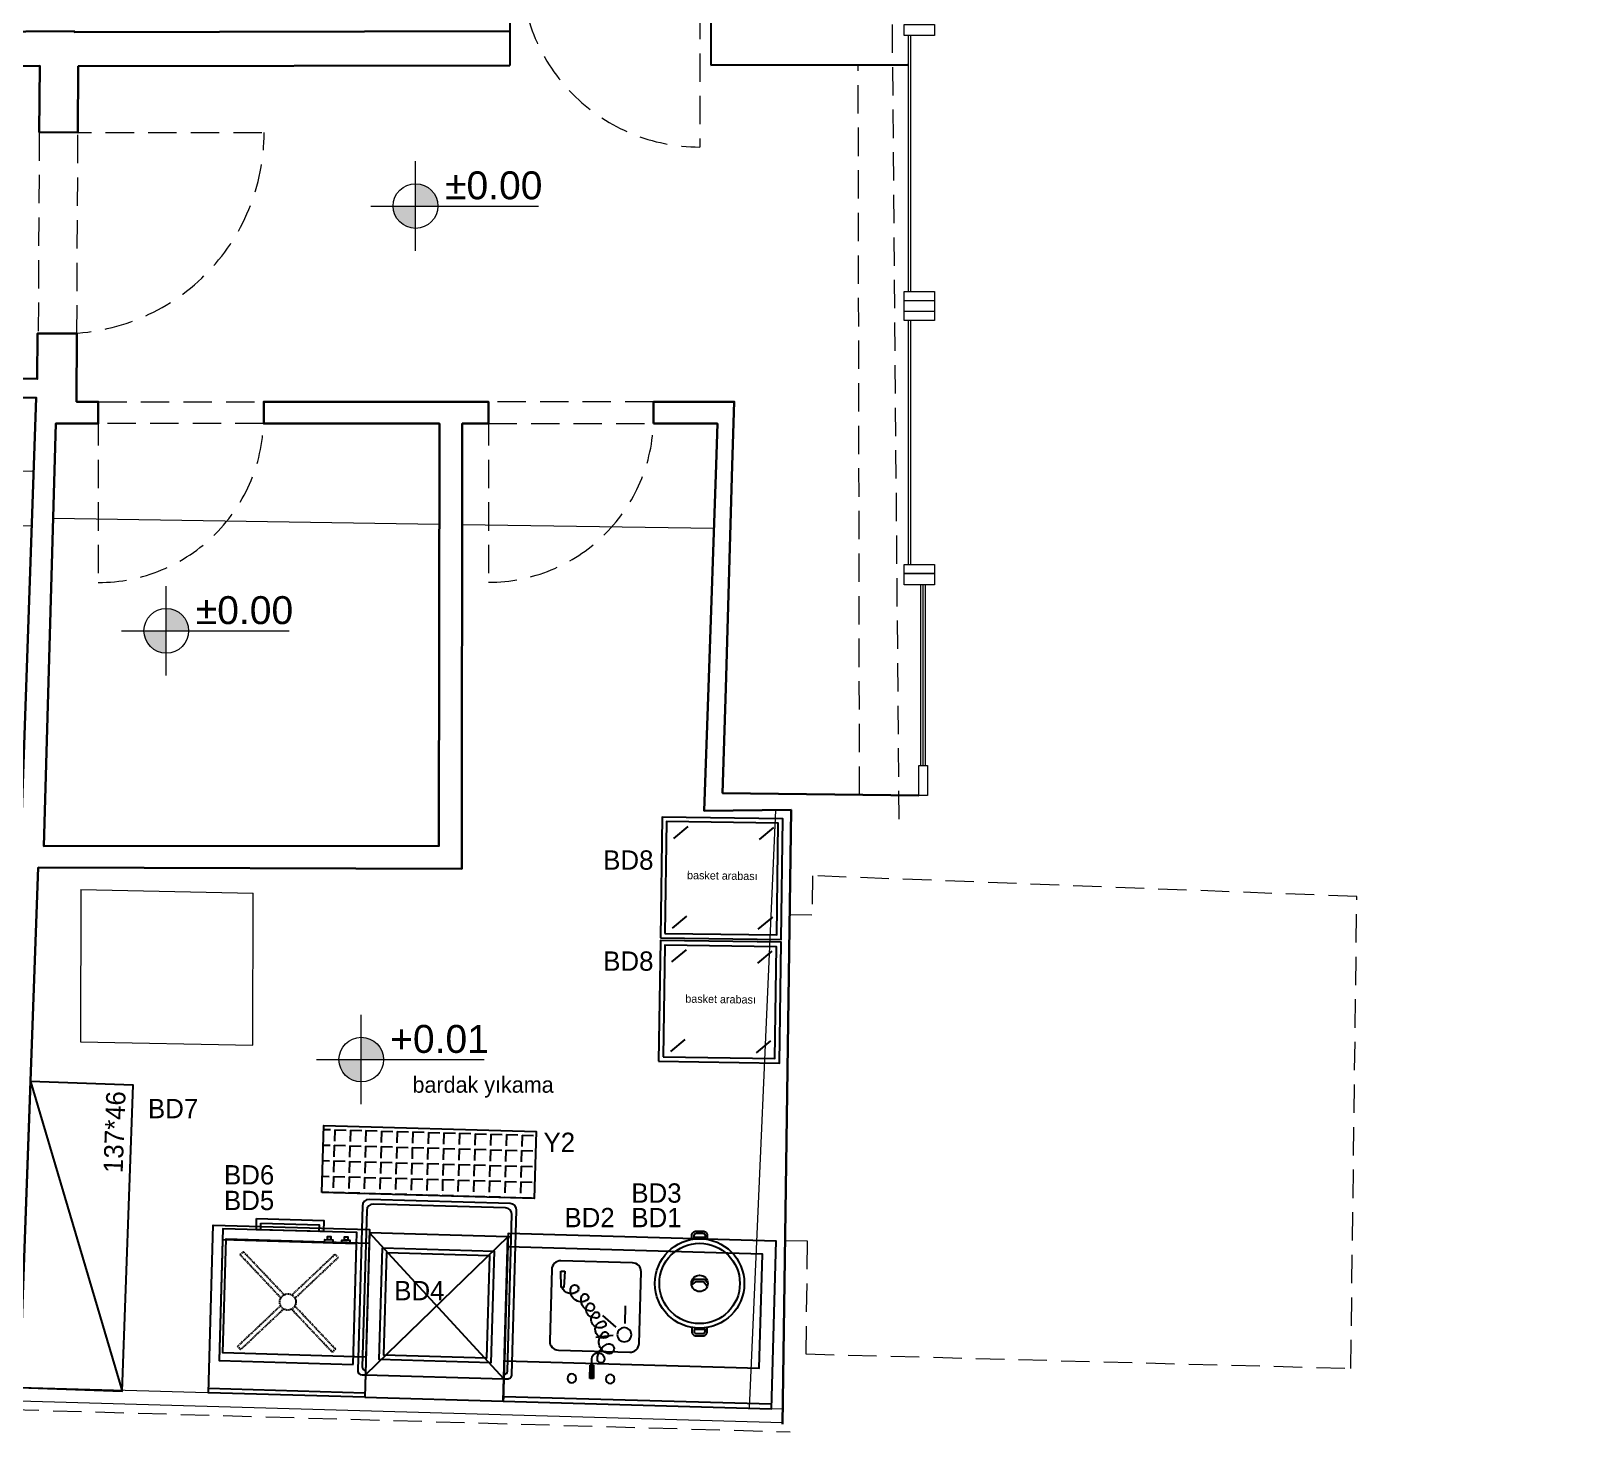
# Model space of a CAD drawing. Header units: centimetres. Extents: x 5488 to 20269, y -31398 to -19684.
# Drawn here: x 8388 to 9084, y -24676 to -24049 of the extents above; entities that cross this region are included whole.
import ezdxf
from ezdxf.enums import TextEntityAlignment as Align

# ---------------------------------------------------------------- set-up
doc = ezdxf.new("R2010")
doc.units = ezdxf.units.CM
doc.linetypes.add('DASHED', pattern=[0.75, 0.5, -0.25])
doc.linetypes.add('HIDDEN', pattern=[9.525, 6.35, -3.175])
for name, color, linetype, lineweight in [('CRC_plan_kot', 4, 'Continuous', 20), ('CRC_plan_kot_isim', 3, 'Continuous', 20), ('xxx_Auto_DIMENSION_INTERIOR', 33, 'Continuous', 0), ('xxx_Auto_Duvar_Duvar Gorunus 02', 251, 'Continuous', 9), ('xxx_Auto_Duvar_Duvar Plan Kesit', 7, 'Continuous', 30), ('xxx_Auto_Element_Dograma Cam', 140, 'Continuous', 9), ('xxx_Auto_Kaplama_Ahşap Tarama', 16, 'Continuous', 5), ('xxx_Auto_Merdiven_Merdiven', 163, 'Continuous', 15), ('xxx_Auto_Tasiyici_Kiris Silik', 252, 'Continuous', 13), ('xxx_Auto_Tefris_Silik', 252, 'Continuous', 13), ('xxx_Auto_Tefris_Tefris', 32, 'Continuous', 15), ('xxx_Auto_Yardimci_Yazi', 7, 'Continuous', 9)]:
    doc.layers.add(name, color=color, linetype=linetype, lineweight=lineweight)
doc.layers.add('S2000-002 Çizgi', color=7, linetype='Continuous')
doc.styles.add('a_Arial-50', font='arial.ttf', dxfattribs={"height": 0.125})
doc.styles.add('TAKSİM', font='GOTHIC.TTF', dxfattribs={"height": 20})

# ---------------------------------------------------------------- blocks, each defined once
blk = doc.blocks.new('level_50')
for points in [[(10, 0, 0.414214), (0, 10), (0, 0)], [(0, 0), (-10, 0, 0.414214), (0, -10)]]:
    blk.add_hatch(color=256).paths.add_polyline_path(points)
for p, q in [((0, 0), (0, 20)), ((-20, 0), (0, 0)), ((0, -20), (0, 0)), ((0, 0), (55, 0))]:
    blk.add_line(p, q)
blk.add_circle((0, 0), 10)
blk = doc.blocks.new('level')
blk.add_blockref('level_50', (0, 0))
at = {"layer": 'xxx_Auto_Yardimci_Yazi', "style": 'a_Arial-50'}
blk.add_attdef('LEVEL', text='', height=12.5, dxfattribs=at).set_placement((35, 3), align=Align.CENTER)
blk = doc.blocks.new('PLAN KOT')
at = {"layer": 'CRC_plan_kot'}
ref = blk.add_blockref('level', (-164.3, 538.21), dxfattribs=at)
ref.add_attrib('LEVEL', '%%P0.00', dxfattribs={"layer": 'CRC_plan_kot_isim', "height": 12.5, "style": 'a_Arial-50'}).set_placement((-129.3, 541.21), align=Align.CENTER)
ref = blk.add_blockref('level', (-275.81, 348.17), dxfattribs=at)
ref.add_attrib('LEVEL', '%%P0.00', dxfattribs={"layer": 'CRC_plan_kot_isim', "height": 12.5, "style": 'a_Arial-50'}).set_placement((-240.81, 351.17), align=Align.CENTER)
ref = blk.add_blockref('level', (-188.57, 156.34), dxfattribs=at)
ref.add_attrib('LEVEL', '+0.01', dxfattribs={"layer": 'CRC_plan_kot_isim', "height": 12.5, "style": 'a_Arial-50'}).set_placement((-153.57, 159.34), align=Align.CENTER)
blk = doc.blocks.new('A$C7BE05278')
at = {"layer": 'S2000-002 Çizgi'}
h = blk.add_hatch(color=256, dxfattribs=at)
h.paths.add_polyline_path([(4.65, 9.9, -0.025454), (4.81, 10.42, 0.278063), (0.77, 7.52), (1.23, 7.32, -0.265675)])
h.paths.add_polyline_path([(5.35, 10.43, 0.028094), (4.81, 10.42, 0.025454), (4.65, 9.9, -0.030609), (5.18, 9.93, -0.027259)])
h.paths.add_polyline_path([(5.35, 10.43, 0.027259), (5.18, 9.93, -0.171751), (7.9, 8.98), (7.9, 8.98), (7.9, 8.98, -1.347305), (5.22, 7.15, -0.147228), (5.18, 9.93, 0.030609), (4.65, 9.9, 0.138731), (4.75, 7, 1.347306), (8.21, 9.37, 0.162476)])
h.paths.add_polyline_path([(12.46, 12.66), (12.73, 13.08, 0.483116), (4.81, 10.42, -0.028094), (5.35, 10.43, -0.470681)])
for p, q in [((14.4, 47.58), (14.34, 41.67)), ((14.4, 47.58), (14.34, 41.67)), ((15.96, 47.57), (14.4, 47.58)), ((15.96, 47.57), (14.4, 47.58)), ((15.05, 47.56), (14.97, 38.92)), ((15.9, 41.65), (15.96, 47.57)), ((15.9, 41.65), (15.96, 47.57)), ((14.34, 41.67), (15.9, 41.65)), ((14.34, 41.67), (15.9, 41.65)), ((0.47, 7.33), (0, 0.02)), ((0.47, 7.33), (0, 0.02)), ((1.54, 7.31), (0.47, 7.33)), ((1.54, 7.31), (0.47, 7.33)), ((1.86, 0), (1.54, 7.31)), ((1.86, 0), (1.54, 7.31)), ((0, 0.02), (1.86, 0))]:
    blk.add_line(p, q, dxfattribs=at)
for centre in [(6.31, 47.78), (23.47, 47.61)]:
    blk.add_circle(centre, 1.99, dxfattribs=at)
for centre, radius, start, end in [((17.83, 38.9), 2.86, 179.43001, 359.43001), ((19.09, 38.88), 1.6, 359.43001, 179.43001), ((25.13, 38.82), 7.64, 179.43001, 242.03458), ((23.49, 30.88), 5.53, 105.76632, 225.7833), ((22.59, 34.05), 2.23, 242.03458, 105.76632), ((20, 25.62), 3.8, 74.94983, 261.67628), ((20.62, 27.93), 1.41, 225.7833, 74.94983), ((18.07, 21.08), 3.83, 52.40892, 229.11119), ((19.64, 23.11), 1.26, 261.67628, 52.40892), ((14.42, 12.56), 4.98, 103.11986, 200.77428), ((15.59, 16.68), 3.77, 86.01564, 220.67721), ((13.69, 15.69), 1.76, 236.80878, 103.11986), ((16.45, 19.21), 1.37, 229.11119, 116.32433), ((4.79, 5.59), 4.31, 51.245, 156.7533), ((9.42, 8.58), 4.83, 57.01034, 197.57947), ((6.43, 7.63), 1.7, 197.57947, 51.245), ((11.21, 11.34), 1.54, 200.77428, 57.01034)]:
    blk.add_arc(centre, radius, start, end, dxfattribs=at)
blk.add_solid([(15.9, 41.65), (14.34, 41.67), (15.96, 47.57), (14.4, 47.58)], dxfattribs=at)
blk = doc.blocks.new('A$C7327736A')
at = {"layer": 'S2000-002 Çizgi'}
for p, q in [((48.34, 44.26), (40.53, 45.37)), ((49.57, 40.45), (43.47, 35.44)), ((53.48, 38.79), (53.48, 30.9))]:
    blk.add_line(p, q, dxfattribs=at)
for points in [[(0, 75), (120, 75), (120, 0), (0, 0)], [(0, 75), (120, 75), (120, 73), (0, 73)], [(0, 57), (114, 57), (114, 6), (0, 6)]]:
    blk.add_lwpolyline(points, close=True, dxfattribs=at)
blk.add_lwpolyline([(56, 11.5), (24, 11.5, -0.414214), (20, 15.5), (20, 47.5, -0.414214), (24, 51.5), (56, 51.5, -0.414214), (60, 47.5), (60, 15.5, -0.414214)], format="xyb", close=True, dxfattribs=at)
blk.add_circle((53.29, 43.76), 3.19, dxfattribs=at)
blk.add_blockref('A$C7BE05278', (24.04, 16.16), dxfattribs=at)
blk = doc.blocks.new('A$Caea3e414')
at = {"layer": 'S2000-002 Çizgi'}
for p, q in [((0, 85.5), (0, 12)), ((2, 83.5), (2, 13.5)), ((66, 88.5), (3, 88.5)), ((64, 86.5), (5, 86.5)), ((67, 13.5), (67, 83.5)), ((69, 12), (69, 85.5)), ((65.5, 73.5), (3.5, 73.5)), ((65.5, 10), (3.5, 73.5)), ((65.5, 73.5), (3.5, 10)), ((3.5, 73.5), (3.5, 0)), ((67, 73.5), (65.5, 73.5)), ((65.5, 0), (65.5, 73.5)), ((2, 10), (3.5, 10)), ((3.5, 12), (3.5, 12)), ((3.5, 10), (65.5, 10)), ((65.5, 12), (65.5, 12)), ((65.5, 10), (67, 10)), ((3.5, 0), (65.5, 0))]:
    blk.add_line(p, q, dxfattribs=at)
for points in [[(9.5, 67), (59.5, 67), (59.5, 17), (9.5, 17)], [(11.5, 65), (57.5, 65), (57.5, 19), (11.5, 19)]]:
    blk.add_lwpolyline(points, close=True, dxfattribs=at)
for centre, radius, start, end in [((3, 85.5), 3, 90, 180), ((5, 83.5), 3, 90, 180), ((64, 83.5), 3, 0, 90), ((66, 85.5), 3, 0, 90), ((2, 12), 2, 180, 270), ((3.5, 13.5), 1.5, 180, 270), ((65.5, 13.5), 1.5, 270, 0), ((67, 12), 2, 270, 0)]:
    blk.add_arc(centre, radius, start, end, dxfattribs=at)
blk = doc.blocks.new('A$Cbc20ec2d')
blk.add_lwpolyline([(0, 2), (70, 2), (70, 0), (0, 0)], close=True)
at = {"layer": 'S2000-002 Çizgi'}
for points in [[(70, 0), (0, 0), (0, 75), (70, 75)], [(70, 18), (6, 18), (6, 69), (70, 69)]]:
    blk.add_lwpolyline(points, close=True, dxfattribs=at)
blk = doc.blocks.new('A$C521B02A0')
at = {"layer": 'S2000-002 Çizgi'}
blk.add_line((6.65, 10), (10.64, 10), dxfattribs=at)
for points in [[(0, 64), (0, 10), (60, 10), (60, 64)], [(0, 64), (0, 5), (60, 5), (60, 64)], [(3, 10), (6.65, 10), (6.65, 8.54), (3, 8.54)], [(3.97, 8.54), (5.43, 8.54), (5.43, 7.08), (3.97, 7.08)], [(10.64, 10), (14.29, 10), (14.29, 8.54), (10.64, 8.54)], [(11.61, 8.54), (13.07, 8.54), (13.07, 7.08), (11.61, 7.08)], [(45, 0), (15, 0), (15, 5), (45, 5)], [(43, 2), (17, 2), (17, 5), (43, 5)]]:
    blk.add_lwpolyline(points, close=True, dxfattribs=at)
at = {"layer": 'S2000-002 Çizgi', "linetype": 'DASHED'}
for points in [[(8.08, 57.42), (9.49, 58.84)], [(8.08, 57.42), (26.83, 38.67)], [(9.49, 58.84), (28.24, 40.09)], [(31.86, 40.19), (50.51, 58.84)], [(33.27, 38.77), (51.92, 57.42)], [(50.51, 58.84), (51.92, 57.42)], [(26.73, 35.06), (8.08, 16.41)], [(33.17, 35.16), (51.92, 16.41)], [(28.14, 33.64), (9.49, 15)], [(31.76, 33.74), (50.51, 15)], [(9.49, 15), (8.08, 16.41)], [(50.51, 15), (51.92, 16.41)]]:
    blk.add_lwpolyline(points, dxfattribs=at)
blk.add_circle((30, 36.92), 3.63, dxfattribs=at)
blk = doc.blocks.new('A$Cc7f57a8c')
for points in [[(16.55, 43.14), (16.55, 44.87, -0.414214), (18.55, 46.87), (21.45, 46.87, -0.414214), (23.45, 44.87), (23.45, 43.14)], [(16.55, 3.74), (16.55, 2, 0.414214), (18.55, 0), (21.45, 0, 0.414214), (23.45, 2), (23.45, 3.74)]]:
    blk.add_lwpolyline(points, format="xyb")
for points in [[(17.55, 44.05), (17.55, 44.87, -0.414214), (18.55, 45.87), (21.45, 45.87, -0.414214), (22.45, 44.87), (22.45, 44.05)], [(17.55, 2.83), (17.55, 2, 0.414214), (18.55, 1), (21.45, 1, 0.414214), (22.45, 2), (22.45, 2.83)]]:
    blk.add_lwpolyline(points, format="xyb", close=True)
for points in [[(23.65, 23.49), (22.26, 25.16), (17.69, 25.16), (16.35, 23.76)], [(23.4, 22.08), (21.79, 24.16), (18.12, 24.16), (16.4, 22.75)]]:
    blk.add_lwpolyline(points)
for radius in [20, 18, 3.66]:
    blk.add_circle((20, 23.44), radius)

msp = doc.modelspace()

# ---------------------------------------------------------------- hatches: boundary and pattern name
h = msp.add_hatch()
h.set_pattern_fill('ANGLE', color=256, angle=268.3746)
h.set_pattern_definition([(268.3746, (3052.203, -22086.6226), (6.9821895, -0.198128), [5.08, -1.905]), (358.3746, (3052.203, -22086.6226), (0.198128, 6.9821895), [5.08, -1.905])])
h.paths.add_polyline_path([(8613.95, -24541.67), (8613.1, -24571.65), (8518.14, -24568.96), (8518.99, -24538.97)])
at = {"layer": 'xxx_Auto_Kaplama_Ahşap Tarama'}
h = msp.add_hatch(dxfattribs=at)
h.set_pattern_fill('AR-CONC', color=256, scale=0.5)
h.set_pattern_definition([(50, (809.53, -3617.59), (91.09233, -7.96954), [9.525, -104.775]), (355, (809.53, -3617.59), (-17.6217, 95.52842), [7.62, -83.8203]), (100.45144, (817.12, -3618.255), (73.47062, 87.55888), [8.095, -89.04512]), (46.1842, (809.53, -3592.19), (135.5395, -21.02116), [14.2875, -157.1625]), (96.63556, (820.83, -3593.94), (118.70207, 123.71306), [12.1425, -133.5678]), (351.18415, (809.53, -3592.19), (118.70207, 123.71306), [11.43, -125.72987]), (21, (822.23, -3598.54), (75.8072, -51.1326), [9.525, -104.775]), (326, (822.23, -3598.54), (30.901, 92.09398), [7.62, -83.82]), (71.45144, (828.55, -3602.8), (106.7082, 40.96138), [8.095, -89.04497]), (37.5, (809.53, -3617.59), (1.5443, 42.27752), [0, -82.804, 0, -85.09, 0, -84.1375]), (7.5, (809.53, -3617.59), (33.40983, 50.09029), [0, -48.514, 0, -80.899, 0, -32.0675]), (327.5, (781.21, -3617.59), (67.795298, -2.864372), [0, -31.75, 0, -99.06, 0, -131.445]), (317.5, (768.51, -3617.59), (74.06459, 12.71325), [0, -41.275, 0, -65.786, 0, -93.345])])
edge = h.paths.add_edge_path()
edge.add_line((9312.93, -27555.32), (9330.63, -27555.32))
edge.add_arc((9330.63, -27548.32), 7, 270, 349.55924)
edge.add_arc((-12655703.85, 2009176.56), 12827763.88, 350.864209315, 350.864469123)
edge.add_line((9346.75, -27492.16), (9332.45, -27492.16))
edge.add_line((9332.45, -27492.16), (9332.45, -27061.1))
edge.add_line((9332.45, -27061.1), (9346.75, -27061.1))
edge.add_arc((-12660642.43, -2064524.01), 12832765.91, 9.135530923, 9.13579064)
edge.add_arc((9330.63, -27004.94), 7, 10.44076, 90)
edge.add_line((9330.63, -26997.94), (9312.93, -26997.94))
edge.add_arc((9312.93, -27004.94), 7, 90, 170.48641)
edge.add_arc((10864.46, -27276.63), 1582.14, 170.06944, 189.93056)
edge.add_arc((9312.93, -27548.32), 7, 189.51359, 270)

# ---------------------------------------------------------------- linework, layer by layer
for p, q in [((8602.18, -24013.76), (8602.18, -24064.76)), ((8692.18, -24013.76), (8692.18, -24064.59)), ((8675.56, -24410.55), (8682.01, -24405.16)), ((8713.95, -24411.09), (8720.4, -24405.7)), ((8674.99, -24450.66), (8681.44, -24445.28)), ((8713.38, -24451.2), (8719.83, -24445.82)), ((8674.78, -24465.81), (8681.23, -24460.43)), ((8713.17, -24466.36), (8719.62, -24460.97)), ((8674.21, -24505.93), (8680.66, -24500.54)), ((8712.6, -24506.47), (8719.05, -24501.09)), ((8387.81, -24519.25), (8428.81, -24657.83))]:
    msp.add_line(p, q)
for points in [[(8669.6, -24455.01), (8723.59, -24455.77), (8724.35, -24401.78), (8670.36, -24401.01)], [(8671.62, -24453.04), (8721.62, -24453.74), (8722.33, -24403.75), (8672.33, -24403.04)], [(8668.81, -24510.27), (8722.81, -24511.04), (8723.57, -24457.04), (8669.58, -24456.28)], [(8670.84, -24508.3), (8720.84, -24509.01), (8721.54, -24459.01), (8671.55, -24458.31)], [(8387.81, -24519.25), (8382.84, -24656.16), (8428.81, -24657.83), (8433.78, -24520.92)], [(8518.14, -24568.96), (8518.99, -24538.97), (8613.95, -24541.67), (8613.1, -24571.65)]]:
    msp.add_lwpolyline(points, close=True)
at = {"layer": 'xxx_Auto_Duvar_Duvar Gorunus 02'}
msp.add_lwpolyline([(8721.14, -24397.87), (8709.34, -24665.43)], dxfattribs=at)
at = {"layer": 'xxx_Auto_Duvar_Duvar Plan Kesit'}
for points in [[(8602.18, -24049.45), (8407.36, -24049.8), (8407.37, -24049.44), (8233.74, -24050.62), (8233.81, -24091.21), (8251.47, -24091.25), (8251.52, -24065.81), (8391.94, -24064.86), (8391.7, -24094.66), (8409.01, -24094.75), (8409.16, -24065.1), (8602.18, -24064.76)], [(8692.18, -24064.59), (8780.19, -24064.44)], [(8382.84, -24656.16), (8391.28, -24423.64), (8580.81, -24424.11), (8580.95, -24224.99), (8592.66, -24224.99), (8592.66, -24215.18), (8492.12, -24215.18), (8492.12, -24224.99), (8570.71, -24224.99), (8570.5, -24413.9), (8393.81, -24414.05), (8399.08, -24224.99), (8418.12, -24224.99), (8418.12, -24215.18), (8408.39, -24215.18), (8408.54, -24184.74), (8390.98, -24184.65), (8390.82, -24205.02), (8373.64, -24204.79), (8373.52, -24213.15), (8390.33, -24213.43), (8375.41, -24644.66), (8248.42, -24641.65), (8247.67, -24211.04)], [(8785.16, -24391.37), (8697.41, -24390.24), (8698.8, -24343.35), (8701.76, -24243.74), (8702.61, -24215.18), (8666.53, -24215.18), (8666.53, -24224.99)], [(8724.16, -24672.67), (8728.04, -24397.8), (8689.15, -24398.19), (8691.05, -24343.08), (8694.49, -24243.48), (8695.12, -24224.99), (8666.53, -24224.99)]]:
    msp.add_lwpolyline(points, dxfattribs=at)
at = {"layer": 'xxx_Auto_Element_Dograma Cam'}
for points in [[(8778.72, -24051.4), (8778.72, -24046.4), (8792.17, -24046.4), (8792.17, -24051.4)], [(8778.72, -24165.9), (8792.17, -24165.9), (8792.17, -24178.9), (8778.72, -24178.9)], [(8778.72, -24174.9), (8778.72, -24169.9), (8792.17, -24169.9), (8792.17, -24174.9)], [(8778.72, -24288.06), (8792.17, -24288.06), (8792.17, -24292.05), (8778.72, -24292.05)], [(8778.72, -24297.05), (8778.72, -24292.05), (8792.17, -24292.05), (8792.17, -24297.05)], [(8785.16, -24391.37), (8785.16, -24377.92), (8789.16, -24377.92), (8789.16, -24391.37)], [(8724.34, -24665.85), (8382.84, -24656.16), (8382.69, -24662.16), (8724.17, -24671.85)]]:
    msp.add_lwpolyline(points, close=True, dxfattribs=at)
for points in [[(8780.59, -24165.9), (8780.59, -24051.4)], [(8781.59, -24165.9), (8781.59, -24051.4)], [(8780.59, -24288.06), (8780.59, -24178.9)], [(8781.59, -24288.06), (8781.59, -24178.9)], [(8786.16, -24377.92), (8786.16, -24297.05)], [(8787.16, -24377.92), (8787.16, -24297.05)], [(8788.16, -24377.92), (8788.16, -24297.05)]]:
    msp.add_lwpolyline(points, dxfattribs=at)
at = {"layer": 'xxx_Auto_Merdiven_Merdiven'}
for points in [[(8268.49, -24243.73), (8389.19, -24246.2)], [(8268.46, -24268.29), (8388.35, -24270.74)]]:
    msp.add_lwpolyline(points, dxfattribs=at)
at = {"layer": 'xxx_Auto_Tasiyici_Kiris Silik'}
for p, q in [((8397.9, -24267.3), (8570.66, -24269.94)), ((8580.92, -24270.1), (8693.51, -24271.82))]:
    msp.add_line(p, q, dxfattribs=at)
at = {"layer": 'xxx_Auto_Tasiyici_Kiris Silik', "linetype": 'HIDDEN', "ltscale": 2}
for points in [[(8758.68, -24391.03), (8758.1, -24064.48)], [(8725.32, -24590.45), (8735.32, -24590.59), (8734.6, -24641.19), (8978.48, -24647.63), (8981.17, -24436.59), (8737.63, -24427.26), (8737.38, -24444.92), (8727.38, -24444.78)], [(7598.09, -24643.68), (8727.63, -24676.04)]]:
    msp.add_lwpolyline(points, dxfattribs=at)
at = {"layer": 'xxx_Auto_Tefris_Silik', "linetype": 'HIDDEN', "ltscale": 2}
for points in [[(8776.38, -24402), (8756.73, -22062.73), (8353.52, -22063.11), (6851.88, -22094.25)], [(8391.7, -24094.66), (8391.23, -24184.65)], [(8408.54, -24184.74), (8409.01, -24094.75)], [(8418.12, -24215.18), (8492.12, -24215.18)], [(8666.53, -24215.18), (8592.66, -24215.18)], [(8492.12, -24224.99), (8418.12, -24224.99)], [(8592.66, -24224.99), (8666.53, -24224.99)]]:
    msp.add_lwpolyline(points, dxfattribs=at)
for points in [[(8687.18, -24021.24), (8687.18, -24101.24, -0.402725), (8607.24, -24024.39)], [(8402.35, -24094.7), (8492.35, -24094.7, -0.414214), (8402.35, -24184.7)], [(8418.12, -24222.08), (8418.12, -24296.08, 0.414214), (8492.12, -24222.08)], [(8592.66, -24222.08), (8592.66, -24295.96, 0.402725), (8666.48, -24224.99)]]:
    msp.add_lwpolyline(points, format="xyb", dxfattribs=at)
at = {"layer": 'xxx_Auto_Tefris_Tefris'}
for p, q in [((8410.3, -24433.46), (8410.13, -24501.5)), ((8410.3, -24433.46), (8487.38, -24435)), ((8487.22, -24503.04), (8487.38, -24435)), ((8410.13, -24501.5), (8487.22, -24503.04))]:
    msp.add_line(p, q, dxfattribs=at)

# ---------------------------------------------------------------- block references
at = {"rotation": 358.3745985383719}
for name, p in [('A$Caea3e414', (8533.83, -24660.44)), ('A$Cbc20ec2d', (8467.36, -24658.56))]:
    msp.add_blockref(name, p, dxfattribs=at)
at = {"xscale": -1, "rotation": 178.3745985383718}
msp.add_blockref('A$C7327736A', (8601.43, -24587.33), dxfattribs=at)
msp.add_blockref('A$Cc7f57a8c', (8667.13, -24633.08))
at = {"layer": 'S2000-002 Çizgi', "rotation": 178.3745985383456}
msp.add_blockref('A$C521B02A0', (8533.95, -24581.87), dxfattribs=at)
at = {"layer": 'xxx_Auto_DIMENSION_INTERIOR'}
msp.add_blockref('PLAN KOT', (8724.34, -24665.85), dxfattribs=at)

# ---------------------------------------------------------------- texts
at = {"style": 'TAKSİM'}
for s, p in [('BD8', (8655.25, -24424.55)), ('BD8', (8655.25, -24469.75)), ('BD7', (8451.59, -24535.75)), ('BD6', (8485.6, -24565.36)), ('BD3', (8667.83, -24573.52)), ('BD5', (8485.6, -24576.83)), ('BD2', (8637.89, -24584.5)), ('BD1', (8667.83, -24584.5)), ('BD4', (8561.78, -24617.18))]:
    msp.add_text(s, height=8.64, dxfattribs=at).set_placement(p, align=Align.CENTER)
for p in [(8681.5, -24428.78), (8680.72, -24484.04)]:
    msp.add_text('basket arabası', height=3.6, rotation=359.19033, dxfattribs=at).set_placement(p)
for s, height, p in [('bardak yıkama', 7.2, (8558.69, -24524.34)), ('Y2', 8.64, (8617.3, -24550.83))]:
    msp.add_text(s, height=height, dxfattribs=at).set_placement(p)
msp.add_text('137*46', height=8.64, rotation=87.91982, dxfattribs=at).set_placement((8429.68, -24542.08), align=Align.CENTER)

doc.saveas('drawing.dxf')
